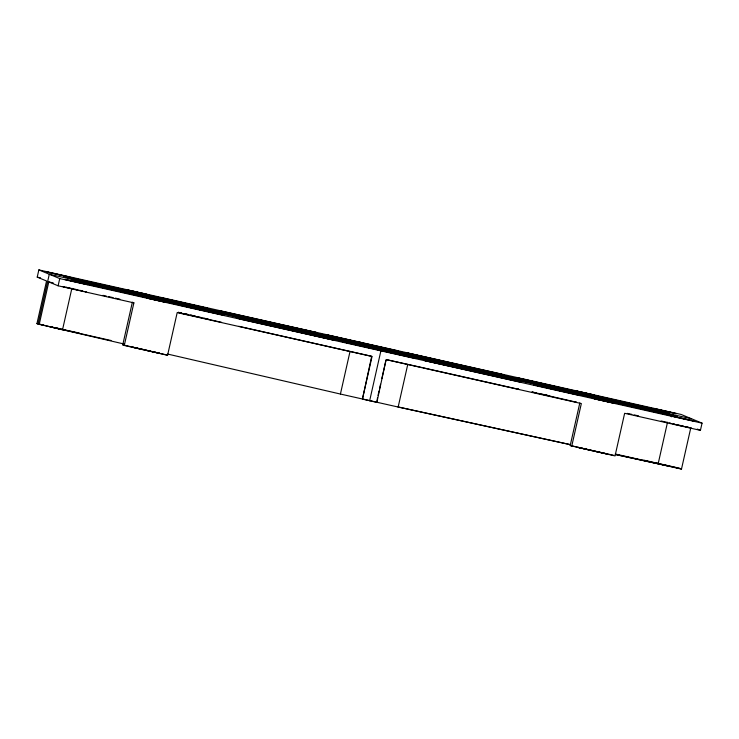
<?xml version="1.0" encoding="UTF-8"?>
<svg xmlns="http://www.w3.org/2000/svg" width="739" height="739" viewBox="0 0 739 739"><rect width="100%" height="100%" fill="white"/><g stroke="black" fill="none" stroke-linecap="round" stroke-linejoin="round"><path stroke-width="1.11" d="M71.877 288.302L62.519 329.788L36.95 323.608L46.557 280.996L37.227 277.125L38.853 269.901L681.164 414.468L702.05 423.142L700.424 430.366L624.64 413.304L615.042 455.917L570.203 445.534L579.81 402.931M39.176 324.532L48.783 281.928L53.226 282.926M421.978 367.532L386.109 359.551L376.881 402.321L362.443 399.069L372.05 356.457L177.194 312.606L167.587 355.21L124.281 345.464L133.888 302.861L58.113 285.799L59.739 278.575L38.853 269.901M124.281 345.464L122.757 344.827L132.355 302.223L133.888 302.861M167.661 354.064L340.42 394.044L350.027 351.431L238.891 326.315M350.027 351.431L371.68 356.3L362.443 399.069M377.518 397.674L376.881 402.321M378.026 395.439L379.033 390.949M379.541 388.705L380.548 384.225M381.814 378.617L385.86 360.669M407.762 364.429L398.155 407.032L340.42 394.044M571.737 446.171L581.344 403.559L386.488 359.708M615.375 454.503L658.144 463.843L667.493 422.357M671.372 416.805L671.834 414.736L535.877 384.843L677.404 417.055L671.834 414.736M658.144 463.843L681.487 469.099L690.836 427.613M64.395 286.88L63.074 286.63L63.582 286.76M84.846 291.572L86.167 291.822L85.659 291.693M670.624 423.327L669.303 423.068L671.067 423.512M131.884 346.97L147.31 350.388M691.067 428.01L685.182 426.717M79.276 333.049L49.975 326.647L50.4 326.823M154.543 352.198L159.458 353.214L155.014 352.152M570.416 444.638L397.97 406.958L570.36 444.666M615.495 454.485L668.472 466.06L668.038 465.884M66.14 287.259L67.692 287.6M81.558 290.852L83.101 291.194M673.146 423.872L674.689 424.204M68.459 287.767L70.288 288.173M78.038 290.076L80.782 290.686M153.638 352.004L146.664 350.452M136.752 292.025L127.736 290.067L146.498 294.288L137.482 292.33M72.191 288.598L74.177 289.041M75.064 289.411L77.05 289.854M677.432 424.814L683.409 426.163M682.282 426.07L684.268 426.514M595.856 451.547L606.996 453.958L578.12 447.446L592.105 450.707M691.602 418.801L49.291 274.243L38.068 324.07L111.053 340.503M59.739 278.575L702.05 423.142M37.227 277.125L40.562 277.873M102.952 295.351L106.333 296.108M108.587 296.616L113.095 297.632M115.349 298.14L119.847 299.156M178.413 312.338L181.794 313.096M184.048 313.604L188.547 314.62M190.801 315.119L195.308 316.135M542.888 394.367L549.64 395.882M627.356 413.378L631.854 414.385M634.108 414.893L638.616 415.909M661.137 420.981L667.899 422.505M181.628 313.124L178.293 312.375L179.411 312.837M183.845 313.622L188.288 314.62M190.505 315.119L194.948 316.126M197.165 316.625L201.608 317.622M203.825 318.121L208.269 319.119M536.366 392.963L531.923 391.966L576.337 402.173L575.228 401.711M538.583 393.462L543.026 394.46M545.253 394.959L549.687 395.965M180.519 313.087L221.598 322.333M423.068 367.773L518.954 389.351L517.004 388.538M36.95 323.608L43.619 325.114M55.85 327.867L60.293 328.864M655.918 462.919L678.153 467.926M615.282 454.014L680.379 468.637M122.757 344.827L167.587 355.21M570.203 445.534L613.509 455.279M679.289 425.396L681.293 425.849M75.175 289.263L77.179 289.716M74.066 289.18L64.847 287.065M148.216 350.591L150.922 351.21M142.895 349.602L131.634 346.997M678.291 425.174L672.998 423.955M686.235 426.809L688.702 427.373M80.006 290.362L82.472 290.935M643.798 460.148L654.8 462.66M656.121 463.002L660.611 464.037M662.846 464.554L667.76 465.773M124.152 344.041L50.677 326.943M152.003 351.459L154.146 351.949M697.311 429.073L700.424 430.366M560.984 387.892L516.561 377.684L662.218 410.745L667.788 413.055L522.565 379.31M679.261 468.175L681.487 469.099M360.004 342.185L361.122 342.647M362.794 343.339L378.109 349.704M379.781 350.397L380.89 350.859L369.666 400.695L369.103 400.464M203.151 307.424L205.026 308.2L69.06 278.307L63.489 275.989L207.345 308.302L162.931 298.094L164.049 298.556M48.783 281.928L58.113 285.799M47.157 272.044L69.974 277.199L47.157 272.044M64.977 279.444L87.793 284.598L64.977 279.444M147.172 298.085L165.712 302.269L147.172 298.085M575.413 390.802L593.953 394.995L575.413 390.802M594.627 398.792L613.167 402.977L594.627 398.792M653.387 408.482L676.203 413.637L653.387 408.482M671.206 415.881L694.023 421.045L671.206 415.881M316.2 332.495L223.511 312.246L220.314 310.916L316.2 332.495M270.031 322.666L98.518 285.152L361.408 344.319L355.69 341.945L270.031 322.666M642.376 407.891L385.204 351.099L379.495 348.725L642.376 407.891M517.392 380.797L424.703 360.549L520.579 382.128L517.392 380.797M397.203 350.766L325.04 334.527L398.875 351.459L397.203 350.766M501.495 374.202L405.619 352.623L504.691 375.523L501.495 374.202M457.672 364.9L372.013 345.621L377.731 347.995L640.611 407.161L457.672 364.9M363.172 345.048L100.282 285.882L368.881 347.422L363.172 345.048M101.982 286.483L73.115 279.989L78.685 282.298L218.338 313.733L101.982 286.483M414.191 357.824L342.028 341.584L415.863 358.517L414.191 357.824M223.224 314.897L179.919 305.152L224.333 315.359L223.224 314.897M576.854 394.487L533.549 384.742L577.972 394.949L576.854 394.487M335.284 340.42L239.408 318.842L236.212 317.521L335.284 340.42"/></g></svg>
